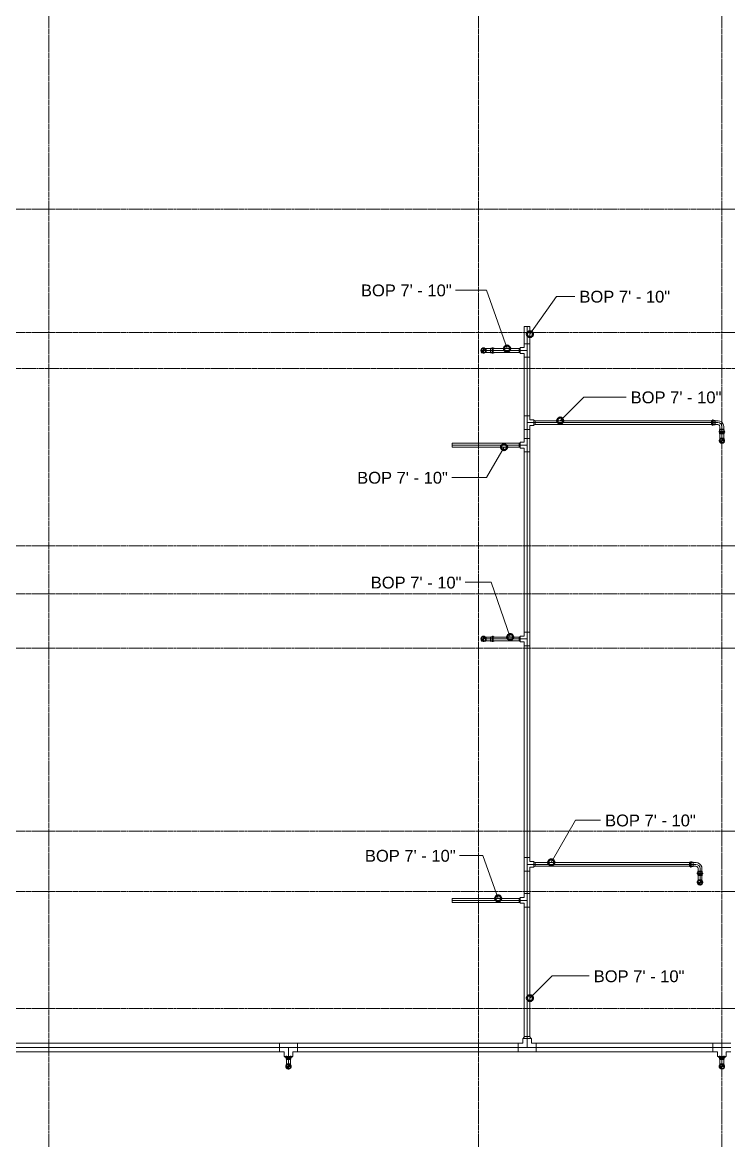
# Model space of a CAD drawing. Header units: inches. Extents: x -3648 to 241, y -496 to 1784.
# Drawn here: x -2364.8 to -2129.8, y 295 to 667.2 of the extents above; entities that cross this region are included whole.
import ezdxf

# ---------------------------------------------------------------- set-up
doc = ezdxf.new("R2010")
doc.units = ezdxf.units.IN
doc.header["$MEASUREMENT"] = 0
doc.linetypes.add('Grid Line', pattern=[0.875, 0.5, -0.125, 0.125, -0.125])
for name, color, linetype, lineweight in [('G-ANNO-DIMS', 251, 'Continuous', 9), ('P-PIPE', 1, 'Continuous', 9), ('P-PIPE-CNTR', 1, 'Continuous', 9), ('S-GRID', 8, 'Continuous', 9)]:
    doc.layers.add(name, color=color, linetype=linetype, lineweight=lineweight)
doc.styles.add('Arial', font='arial.ttf', dxfattribs={"height": 3.934132})

# ---------------------------------------------------------------- blocks, each defined once
blk = doc.blocks.new('Victaulic-VicPress316-Elbow 90-45deg Style P568_P571 - Standard-V1-THIRD LEVEL')
at = {"layer": 'P-PIPE'}
for p, q in [((-3.18, 0.77), (-3.52, 0.77)), ((-3.52, 0.77), (-3.52, -0.77)), ((-3.52, -0.77), (-3.52, 0.77)), ((-2.22, 0.66), (-3.52, 0.66)), ((-3.52, -0.66), (-3.52, 0.66)), ((-3.52, 0.66), (-3.52, -0.66)), ((-3.18, -0.77), (-3.18, 0.77)), ((-3.18, 0.77), (-3.18, -0.77)), ((-2.44, 0.77), (-2.89, 0.77)), ((-2.89, -0.77), (-2.89, 0.77)), ((-2.89, 0.77), (-2.89, -0.77)), ((-1.39, 0.66), (-2.33, 0.66)), ((-2.33, 0), (-2.33, 0.66)), ((-2.33, 0.66), (-2.33, 0)), ((-2.22, -0.66), (-2.22, 0.66)), ((-2.22, 0.66), (-2.22, -0.66)), ((-0.77, 3.52), (-0.77, 3.18)), ((0.77, 3.52), (-0.77, 3.52)), ((-0.77, 3.52), (0.77, 3.52)), ((-0.77, 3.18), (0.77, 3.18)), ((0.77, 3.18), (-0.77, 3.18)), ((-0.77, 2.89), (-0.77, 2.44)), ((-0.77, 2.89), (0.77, 2.89)), ((0.77, 2.89), (-0.77, 2.89)), ((-0.66, 3.52), (-0.66, 2.22)), ((-0.66, 3.52), (0.66, 3.52)), ((0.66, 3.52), (-0.66, 3.52)), ((-0.66, 2.33), (-0.66, 1.39)), ((0, 2.33), (-0.66, 2.33)), ((-0.66, 2.33), (0, 2.33)), ((-0.66, 2.22), (0.66, 2.22)), ((0.66, 2.22), (-0.66, 2.22)), ((0, 2.33), (0.66, 2.33)), ((0.66, 2.33), (0, 2.33)), ((0, 1.39), (0, 2.33)), ((0.66, 2.22), (0.66, 3.52)), ((0.66, 1.39), (0.66, 2.33)), ((0.77, 3.18), (0.77, 3.52)), ((0.77, 2.44), (0.77, 2.89)), ((-3.52, -0.66), (-2.22, -0.66)), ((-3.52, -0.77), (-3.18, -0.77)), ((-2.89, -0.77), (-2.44, -0.77)), ((-2.33, 0), (-2.33, -0.66)), ((-2.33, -0.66), (-2.33, 0)), ((-1.39, 0), (-2.33, 0)), ((-2.33, -0.66), (-1.39, -0.66))]:
    blk.add_line(p, q, dxfattribs=at)
at = {"layer": 'P-PIPE', "flags": 128}
for points in [[(-3.18, 0.77), (-3.11, 0.89), (-2.98, 0.9), (-2.89, 0.79), (-2.89, 0.77)], [(-3.18, 0.77), (-3.18, 0.67), (-3.18, 0.42), (-3.18, 0.07), (-3.18, -0.3), (-3.18, -0.6), (-3.18, -0.75), (-3.18, -0.77)], [(-3.18, -0.77), (-3.18, -0.67), (-3.18, -0.42), (-3.18, -0.07), (-3.18, 0.3), (-3.18, 0.6), (-3.18, 0.75), (-3.18, 0.77)], [(-2.89, -0.77), (-2.89, -0.67), (-2.89, -0.42), (-2.89, -0.07), (-2.89, 0.3), (-2.89, 0.6), (-2.89, 0.75), (-2.89, 0.77)], [(-2.89, 0.77), (-2.89, 0.67), (-2.89, 0.42), (-2.89, 0.07), (-2.89, -0.3), (-2.89, -0.6), (-2.89, -0.75), (-2.89, -0.77)], [(-2.44, 0.77), (-2.24, 0.68), (-2.22, 0.66)], [(-0.66, 1.39), (-0.75, 1.04), (-1, 0.77), (-1.35, 0.66), (-1.39, 0.66)], [(-1.39, -0.66), (-0.78, -0.56), (-0.23, -0.29), (0.22, 0.13), (0.53, 0.67), (0.65, 1.27), (0.66, 1.39)], [(-0.77, 2.89), (-0.89, 2.96), (-0.9, 3.1), (-0.79, 3.18), (-0.77, 3.18)], [(0.77, 3.18), (0.67, 3.18), (0.42, 3.18), (0.07, 3.18), (-0.3, 3.18), (-0.6, 3.18), (-0.75, 3.18), (-0.77, 3.18)], [(-0.77, 3.18), (-0.67, 3.18), (-0.42, 3.18), (-0.07, 3.18), (0.3, 3.18), (0.6, 3.18), (0.75, 3.18), (0.77, 3.18)], [(-0.77, 2.89), (-0.67, 2.89), (-0.42, 2.89), (-0.07, 2.89), (0.3, 2.89), (0.6, 2.89), (0.75, 2.89), (0.77, 2.89)], [(0.77, 2.89), (0.67, 2.89), (0.42, 2.89), (0.07, 2.89), (-0.3, 2.89), (-0.6, 2.89), (-0.75, 2.89), (-0.77, 2.89)], [(-0.66, 2.22), (-0.77, 2.41), (-0.77, 2.44)], [(0.77, 2.44), (0.68, 2.24), (0.66, 2.22)], [(0.77, 3.18), (0.89, 3.11), (0.9, 2.98), (0.79, 2.89), (0.77, 2.89)], [(-2.89, -0.77), (-2.96, -0.89), (-3.1, -0.9), (-3.18, -0.79), (-3.18, -0.77)], [(-2.22, -0.66), (-2.41, -0.77), (-2.44, -0.77)]]:
    blk.add_lwpolyline(points, dxfattribs=at)
at = {"layer": 'P-PIPE'}
blk.add_arc((-1.39, 1.39), 1.39, 270, 0, dxfattribs=at)
blk = doc.blocks.new('Victaulic-VicPress316-Elbow 90-45deg Style P568_P571 - Standard-523083-THIRD LEVEL')
at = {"layer": 'P-PIPE'}
for p, q in [((-3178.39, 1232.42), (-3178.39, 1231.96)), ((-3178.28, 1233.46), (-3178.28, 1232.52)), ((-3178.28, 1232.63), (-3178.28, 1231.33)), ((-3178.28, 1232.52), (-3177.63, 1232.52)), ((-3177.63, 1232.52), (-3178.28, 1232.52)), ((-3177.63, 1234.85), (-3177.63, 1234.85)), ((-3177.63, 1233.46), (-3177.63, 1234.85)), ((-3177.63, 1233.46), (-3177.63, 1232.52)), ((-3177.63, 1232.63), (-3177.63, 1232.63)), ((-3177.63, 1232.63), (-3177.63, 1232.63)), ((-3177.63, 1232.52), (-3176.97, 1232.52)), ((-3176.97, 1232.52), (-3177.63, 1232.52)), ((-3177.63, 1231.96), (-3177.63, 1231.96)), ((-3177.63, 1231.96), (-3177.63, 1231.96)), ((-3176.97, 1232.52), (-3176.97, 1233.46)), ((-3176.97, 1231.33), (-3176.97, 1232.63)), ((-3176.86, 1231.96), (-3176.86, 1232.42)), ((-3178.39, 1231.67), (-3178.39, 1231.33)), ((-3177.63, 1231.67), (-3177.63, 1231.67)), ((-3177.63, 1231.67), (-3177.63, 1231.67)), ((-3177.63, 1231.33), (-3177.63, 1231.33)), ((-3177.63, 1231.33), (-3177.63, 1231.33)), ((-3177.63, 1231.33), (-3177.63, 1231.33)), ((-3177.63, 1231.33), (-3177.63, 1231.33)), ((-3176.86, 1231.33), (-3176.86, 1231.67))]:
    blk.add_line(p, q, dxfattribs=at)
at = {"layer": 'P-PIPE', "flags": 128}
for points in [[(-3177.63, 1235.77), (-3178.02, 1235.67), (-3178.34, 1235.42), (-3178.52, 1235.05), (-3178.51, 1234.64), (-3178.32, 1234.27), (-3178, 1234.02), (-3177.63, 1233.94)], [(-3177.63, 1235.62), (-3177.99, 1235.53), (-3178.27, 1235.28), (-3178.39, 1234.92), (-3178.33, 1234.55), (-3178.1, 1234.25), (-3177.76, 1234.1), (-3177.63, 1234.09)], [(-3177.63, 1233.94), (-3177.23, 1234.04), (-3176.91, 1234.29), (-3176.73, 1234.66), (-3176.74, 1235.07), (-3176.93, 1235.44), (-3177.25, 1235.69), (-3177.63, 1235.77)], [(-3177.63, 1234.09), (-3177.26, 1234.18), (-3176.98, 1234.43), (-3176.86, 1234.79), (-3176.92, 1235.16), (-3177.15, 1235.46), (-3177.49, 1235.61), (-3177.63, 1235.62)], [(-3178.39, 1231.67), (-3178.51, 1231.74), (-3178.52, 1231.88), (-3178.41, 1231.96), (-3178.39, 1231.96)], [(-3178.39, 1232.42), (-3178.3, 1232.62), (-3178.28, 1232.63)], [(-3178.39, 1231.96), (-3178.3, 1231.96), (-3178.05, 1231.96), (-3177.69, 1231.96), (-3177.63, 1231.96)], [(-3177.63, 1231.96), (-3177.99, 1231.96), (-3178.27, 1231.96), (-3178.39, 1231.96), (-3178.39, 1231.96)], [(-3178.28, 1234.85), (-3178.28, 1234.76), (-3178.28, 1234.5), (-3178.28, 1234.09), (-3178.28, 1233.61), (-3178.28, 1233.46)], [(-3176.86, 1231.96), (-3176.95, 1231.96), (-3177.2, 1231.96), (-3177.56, 1231.96), (-3177.63, 1231.96)], [(-3177.63, 1231.96), (-3177.26, 1231.96), (-3176.98, 1231.96), (-3176.86, 1231.96), (-3176.86, 1231.96)], [(-3176.97, 1233.46), (-3176.97, 1233.96), (-3176.97, 1234.39), (-3176.97, 1234.7), (-3176.97, 1234.85), (-3176.97, 1234.85)], [(-3176.97, 1232.63), (-3176.86, 1232.44), (-3176.86, 1232.42)], [(-3176.86, 1231.96), (-3176.74, 1231.9), (-3176.73, 1231.76), (-3176.84, 1231.67), (-3176.86, 1231.67)], [(-3178.39, 1231.67), (-3178.3, 1231.67), (-3178.05, 1231.67), (-3177.69, 1231.67), (-3177.63, 1231.67)], [(-3177.63, 1231.67), (-3177.99, 1231.67), (-3178.27, 1231.67), (-3178.39, 1231.67), (-3178.39, 1231.67)], [(-3176.86, 1231.67), (-3176.95, 1231.67), (-3177.2, 1231.67), (-3177.56, 1231.67), (-3177.63, 1231.67)], [(-3177.63, 1231.67), (-3177.26, 1231.67), (-3176.98, 1231.67), (-3176.86, 1231.67), (-3176.86, 1231.67)]]:
    blk.add_lwpolyline(points, dxfattribs=at)
at = {"layer": 'P-PIPE'}
for radius, start, end in [(0.766, 90, 270), (0.766, 90, 270), (0.766, 90, 270), (0.767, 270, 90), (0.767, 270, 90), (0.767, 270, 90), (0.658, 90, 270), (0.657, 90, 270), (0.658, 90, 180), (0.658, 180, 270), (0.658, 270, 90), (0.658, 270, 90), (0.658, 0, 90), (0.658, 270, 0)]:
    blk.add_arc((-3177.63, 1234.85), radius, start, end, dxfattribs=at)
blk = doc.blocks.new('Victaulic-VicPress316-Elbow 90-45deg Style P568_P571 - Standard-V2-THIRD LEVEL')
at = {"layer": 'P-PIPE'}
for p, q in [((-3203.81, 730.05), (-3203.81, 729.6)), ((-3203.7, 731.1), (-3203.7, 730.16)), ((-3203.7, 730.27), (-3203.7, 728.97)), ((-3203.05, 730.16), (-3203.7, 730.16)), ((-3203.7, 730.16), (-3203.05, 730.16)), ((-3203.05, 732.49), (-3203.05, 732.49)), ((-3203.05, 732.49), (-3203.05, 731.1)), ((-3203.05, 731.1), (-3203.05, 730.16)), ((-3203.05, 730.27), (-3203.05, 730.27)), ((-3203.05, 730.27), (-3203.05, 730.27)), ((-3202.39, 730.16), (-3203.05, 730.16)), ((-3203.05, 730.16), (-3202.39, 730.16)), ((-3203.05, 729.6), (-3203.05, 729.6)), ((-3203.05, 729.6), (-3203.05, 729.6)), ((-3202.39, 730.16), (-3202.39, 731.1)), ((-3202.39, 728.97), (-3202.39, 730.27)), ((-3202.28, 729.6), (-3202.28, 730.05)), ((-3203.81, 729.31), (-3203.81, 728.97)), ((-3203.05, 729.31), (-3203.05, 729.31)), ((-3203.05, 729.31), (-3203.05, 729.31)), ((-3203.05, 728.97), (-3203.05, 728.97)), ((-3203.05, 728.97), (-3203.05, 728.97)), ((-3203.05, 728.97), (-3203.05, 728.97)), ((-3203.05, 728.97), (-3203.05, 728.97)), ((-3202.28, 728.97), (-3202.28, 729.31))]:
    blk.add_line(p, q, dxfattribs=at)
at = {"layer": 'P-PIPE', "flags": 128}
for points in [[(-3203.05, 733.4), (-3203.45, 733.31), (-3203.76, 733.05), (-3203.94, 732.68), (-3203.93, 732.27), (-3203.75, 731.91), (-3203.42, 731.66), (-3203.05, 731.58)], [(-3203.05, 733.26), (-3203.41, 733.16), (-3203.69, 732.91), (-3203.81, 732.56), (-3203.75, 732.19), (-3203.52, 731.89), (-3203.18, 731.74), (-3203.05, 731.72)], [(-3203.05, 731.58), (-3202.65, 731.67), (-3202.33, 731.93), (-3202.15, 732.3), (-3202.16, 732.71), (-3202.35, 733.07), (-3202.67, 733.32), (-3203.05, 733.4)], [(-3203.05, 731.72), (-3202.68, 731.82), (-3202.41, 732.07), (-3202.28, 732.42), (-3202.34, 732.79), (-3202.57, 733.09), (-3202.91, 733.24), (-3203.05, 733.26)], [(-3203.81, 729.31), (-3203.93, 729.38), (-3203.94, 729.51), (-3203.83, 729.6), (-3203.81, 729.6)], [(-3203.81, 730.05), (-3203.72, 730.25), (-3203.7, 730.27)], [(-3203.81, 729.6), (-3203.72, 729.6), (-3203.47, 729.6), (-3203.11, 729.6), (-3203.05, 729.6)], [(-3203.05, 729.6), (-3203.41, 729.6), (-3203.69, 729.6), (-3203.81, 729.6), (-3203.81, 729.6)], [(-3203.7, 732.49), (-3203.7, 732.4), (-3203.7, 732.13), (-3203.7, 731.73), (-3203.7, 731.24), (-3203.7, 731.1)], [(-3202.28, 729.6), (-3202.37, 729.6), (-3202.62, 729.6), (-3202.98, 729.6), (-3203.05, 729.6)], [(-3203.05, 729.6), (-3202.68, 729.6), (-3202.41, 729.6), (-3202.28, 729.6), (-3202.28, 729.6)], [(-3202.39, 731.1), (-3202.39, 731.6), (-3202.39, 732.03), (-3202.39, 732.34), (-3202.39, 732.48), (-3202.39, 732.49)], [(-3202.39, 730.27), (-3202.28, 730.08), (-3202.28, 730.05)], [(-3202.28, 729.6), (-3202.16, 729.53), (-3202.15, 729.39), (-3202.26, 729.31), (-3202.28, 729.31)], [(-3203.81, 729.31), (-3203.72, 729.31), (-3203.47, 729.31), (-3203.11, 729.31), (-3203.05, 729.31)], [(-3203.05, 729.31), (-3203.41, 729.31), (-3203.69, 729.31), (-3203.81, 729.31), (-3203.81, 729.31)], [(-3202.28, 729.31), (-3202.37, 729.31), (-3202.62, 729.31), (-3202.98, 729.31), (-3203.05, 729.31)], [(-3203.05, 729.31), (-3202.68, 729.31), (-3202.41, 729.31), (-3202.28, 729.31), (-3202.28, 729.31)]]:
    blk.add_lwpolyline(points, dxfattribs=at)
at = {"layer": 'P-PIPE'}
for radius, start, end in [(0.767, 90, 270), (0.767, 90, 270), (0.767, 90, 270), (0.766, 270, 90), (0.766, 270, 90), (0.766, 270, 90), (0.658, 90, 270), (0.658, 90, 270), (0.658, 90, 180), (0.658, 180, 270), (0.658, 270, 90), (0.657, 270, 90), (0.658, 0, 90), (0.658, 270, 0)]:
    blk.add_arc((-3203.05, 732.49), radius, start, end, dxfattribs=at)

msp = doc.modelspace()

# ---------------------------------------------------------------- linework, layer by layer
at = {"layer": 'G-ANNO-DIMS'}
for p, q in [((-2210.31, 578.12), (-2220.66, 578.12)), ((-2203.5, 558.66), (-2210.31, 578.12)), ((-2195.91, 563.44), (-2187.04, 576.03)), ((-2187.04, 576.03), (-2180.93, 576.03)), ((-2185.83, 534.66), (-2177.99, 542.51)), ((-2177.99, 542.51), (-2163.88, 542.51)), ((-2204.51, 525.85), (-2210.33, 515.76)), ((-2210.33, 515.76), (-2221.92, 515.76)), ((-2208.77, 480.88), (-2217.4, 480.88)), ((-2202.47, 462.66), (-2208.77, 480.88)), ((-2188.8, 387.66), (-2180.7, 401.7)), ((-2180.7, 401.7), (-2172.4, 401.7)), ((-2211.52, 389.94), (-2219.34, 389.94)), ((-2206.47, 375.66), (-2211.52, 389.94)), ((-2195.91, 342.48), (-2188.54, 349.85)), ((-2188.54, 349.85), (-2176.17, 349.85))]:
    msp.add_line(p, q, dxfattribs=at)
at = {"layer": 'G-ANNO-DIMS', "lineweight": 50}
for centre in [(-2195.91, 563.44), (-2203.5, 558.66), (-2185.83, 534.66), (-2204.51, 525.85), (-2202.47, 462.66), (-2188.8, 387.66), (-2206.47, 375.66), (-2195.91, 342.48)]:
    msp.add_circle(centre, 1, dxfattribs=at)
at = {"layer": 'P-PIPE'}
for p, q in [((-2197.81, 566), (-2197.81, 560.25)), ((-2195.91, 566), (-2197.81, 566)), ((-2195.91, 560.25), (-2195.91, 566)), ((-2199.51, 558.66), (-2208.98, 558.66)), ((-2208.98, 557.35), (-2208.98, 558.66)), ((-2199.1, 558.82), (-2199.51, 558.57)), ((-2199.51, 557.35), (-2199.51, 558.66)), ((-2197.81, 558.96), (-2199.1, 558.96)), ((-2199.1, 558.96), (-2199.1, 557.05)), ((-2199.1, 557.05), (-2199.1, 558.96)), ((-2195.91, 560.25), (-2197.81, 560.25)), ((-2197.81, 560.25), (-2197.81, 558.96)), ((-2197.81, 560.25), (-2195.91, 560.25)), ((-2195.91, 560.25), (-2197.81, 560.25)), ((-2195.91, 555.76), (-2195.91, 560.25)), ((-2208.98, 557.35), (-2199.51, 557.35)), ((-2199.51, 557.44), (-2199.1, 557.19)), ((-2199.1, 557.05), (-2197.81, 557.05)), ((-2197.81, 557.05), (-2197.81, 555.76)), ((-2197.81, 555.76), (-2195.91, 555.76)), ((-2195.91, 555.76), (-2197.81, 555.76)), ((-2197.81, 555.76), (-2197.81, 536.25)), ((-2195.91, 555.76), (-2197.81, 555.76)), ((-2195.91, 536.25), (-2195.91, 555.76)), ((-2197.81, 536.25), (-2197.81, 531.76)), ((-2195.91, 536.25), (-2197.81, 536.25)), ((-2197.81, 536.25), (-2195.91, 536.25)), ((-2195.91, 536.25), (-2197.81, 536.25)), ((-2195.91, 534.96), (-2195.91, 536.25)), ((-2194.61, 534.96), (-2195.91, 534.96)), ((-2195.91, 531.76), (-2195.91, 533.05)), ((-2195.91, 533.05), (-2194.61, 533.05)), ((-2194.61, 534.96), (-2194.61, 533.05)), ((-2194.61, 533.05), (-2194.61, 534.96)), ((-2194.21, 534.57), (-2194.61, 534.82)), ((-2194.61, 533.19), (-2194.21, 533.44)), ((-2134.33, 534.66), (-2194.21, 534.66)), ((-2194.21, 533.35), (-2194.21, 534.66)), ((-2194.21, 533.35), (-2134.33, 533.35)), ((-2134.33, 533.35), (-2134.33, 534.66)), ((-2195.91, 531.76), (-2197.81, 531.76)), ((-2197.81, 531.76), (-2195.91, 531.76)), ((-2197.81, 531.76), (-2197.81, 528.75)), ((-2195.91, 531.76), (-2197.81, 531.76)), ((-2197.81, 528.75), (-2197.81, 527.46)), ((-2197.81, 528.75), (-2195.91, 528.75)), ((-2195.91, 528.75), (-2197.81, 528.75)), ((-2195.91, 528.75), (-2197.81, 528.75)), ((-2195.91, 528.75), (-2195.91, 531.76)), ((-2195.91, 524.26), (-2195.91, 528.75)), ((-2132.66, 531.67), (-2132.66, 530.33)), ((-2132.66, 531.67), (-2131.34, 531.67)), ((-2132.66, 530.33), (-2131.34, 530.33)), ((-2131.34, 530.33), (-2131.34, 531.67)), ((-2199.51, 527.16), (-2221.81, 527.16)), ((-2221.81, 525.85), (-2221.81, 527.16)), ((-2221.81, 525.85), (-2199.51, 525.85)), ((-2199.1, 527.32), (-2199.51, 527.07)), ((-2199.51, 525.85), (-2199.51, 527.16)), ((-2199.51, 525.94), (-2199.1, 525.69)), ((-2197.81, 527.46), (-2199.1, 527.46)), ((-2199.1, 527.46), (-2199.1, 525.55)), ((-2199.1, 525.55), (-2199.1, 527.46)), ((-2199.1, 525.55), (-2197.81, 525.55)), ((-2197.81, 525.55), (-2197.81, 524.26)), ((-2197.81, 524.26), (-2195.91, 524.26)), ((-2195.91, 524.26), (-2197.81, 524.26)), ((-2197.81, 524.26), (-2197.81, 464.25)), ((-2195.91, 524.26), (-2197.81, 524.26)), ((-2195.91, 464.25), (-2195.91, 524.26)), ((-2199.51, 462.66), (-2208.98, 462.66)), ((-2208.98, 461.35), (-2208.98, 462.66)), ((-2199.1, 462.82), (-2199.51, 462.57)), ((-2199.51, 461.35), (-2199.51, 462.66)), ((-2197.81, 462.96), (-2199.1, 462.96)), ((-2199.1, 462.96), (-2199.1, 461.05)), ((-2199.1, 461.05), (-2199.1, 462.96)), ((-2197.81, 464.25), (-2197.81, 462.96)), ((-2197.81, 464.25), (-2195.91, 464.25)), ((-2195.91, 464.25), (-2197.81, 464.25)), ((-2195.91, 464.25), (-2197.81, 464.25)), ((-2195.91, 459.76), (-2195.91, 464.25)), ((-2208.98, 461.35), (-2199.51, 461.35)), ((-2199.51, 461.44), (-2199.1, 461.19)), ((-2199.1, 461.05), (-2197.81, 461.05)), ((-2197.81, 461.05), (-2197.81, 459.76)), ((-2197.81, 459.76), (-2195.91, 459.76)), ((-2195.91, 459.76), (-2197.81, 459.76)), ((-2197.81, 459.76), (-2197.81, 389.25)), ((-2195.91, 459.76), (-2197.81, 459.76)), ((-2195.91, 389.25), (-2195.91, 459.76)), ((-2197.81, 389.25), (-2197.81, 384.76)), ((-2195.91, 389.25), (-2197.81, 389.25)), ((-2197.81, 389.25), (-2195.91, 389.25)), ((-2195.91, 389.25), (-2197.81, 389.25)), ((-2195.91, 387.96), (-2195.91, 389.25)), ((-2194.61, 387.96), (-2195.91, 387.96)), ((-2194.61, 387.96), (-2194.61, 386.05)), ((-2194.61, 386.05), (-2194.61, 387.96)), ((-2194.21, 387.57), (-2194.61, 387.82)), ((-2141.64, 387.66), (-2194.21, 387.66)), ((-2194.21, 387.66), (-2194.21, 386.35)), ((-2141.64, 387.66), (-2141.64, 386.35)), ((-2195.91, 384.76), (-2197.81, 384.76)), ((-2197.81, 384.76), (-2195.91, 384.76)), ((-2197.81, 384.76), (-2197.81, 377.25)), ((-2195.91, 384.76), (-2197.81, 384.76)), ((-2195.91, 384.76), (-2195.91, 386.05)), ((-2195.91, 386.05), (-2194.61, 386.05)), ((-2195.91, 377.25), (-2195.91, 384.76)), ((-2194.61, 386.19), (-2194.21, 386.44)), ((-2194.21, 386.35), (-2141.64, 386.35)), ((-2139.96, 384.67), (-2139.96, 383.33)), ((-2138.65, 384.67), (-2139.96, 384.67)), ((-2138.65, 383.33), (-2138.65, 384.67)), ((-2138.65, 383.33), (-2139.96, 383.33)), ((-2197.81, 375.96), (-2199.1, 375.96)), ((-2199.1, 375.96), (-2199.1, 374.05)), ((-2199.1, 374.05), (-2199.1, 375.96)), ((-2197.81, 377.25), (-2197.81, 375.96)), ((-2197.81, 377.25), (-2195.91, 377.25)), ((-2195.91, 377.25), (-2197.81, 377.25)), ((-2195.91, 377.25), (-2197.81, 377.25)), ((-2195.91, 372.76), (-2195.91, 377.25)), ((-2199.51, 375.66), (-2221.81, 375.66)), ((-2221.81, 374.35), (-2221.81, 375.66)), ((-2221.81, 374.35), (-2199.51, 374.35)), ((-2199.1, 375.82), (-2199.51, 375.57)), ((-2199.51, 374.35), (-2199.51, 375.66)), ((-2199.51, 374.44), (-2199.1, 374.19)), ((-2199.1, 374.05), (-2197.81, 374.05)), ((-2197.81, 374.05), (-2197.81, 372.76)), ((-2197.81, 372.76), (-2195.91, 372.76)), ((-2195.91, 372.76), (-2197.81, 372.76)), ((-2197.81, 372.76), (-2197.81, 329.65)), ((-2197.81, 372.76), (-2195.91, 372.76)), ((-2195.91, 329.65), (-2195.91, 372.76)), ((-2198.29, 328.99), (-2198.29, 327.44)), ((-2195.42, 328.99), (-2198.29, 328.99)), ((-2198.29, 328.99), (-2195.42, 328.99)), ((-2197.67, 329.65), (-2198.17, 328.99)), ((-2197.81, 329.65), (-2195.91, 329.65)), ((-2195.54, 328.99), (-2196.04, 329.65)), ((-2195.42, 327.44), (-2195.42, 328.99)), ((-2279.24, 327.44), (-2419.51, 327.44)), ((-2419.51, 324.56), (-2279.24, 324.56)), ((-2273.26, 327.44), (-2279.24, 327.44)), ((-2279.24, 324.56), (-2279.24, 327.44)), ((-2279.24, 327.44), (-2279.24, 324.56)), ((-2279.24, 324.56), (-2279.24, 327.44)), ((-2279.24, 324.56), (-2277.69, 324.56)), ((-2277.69, 324.56), (-2277.69, 323.01)), ((-2274.81, 324.56), (-2273.26, 324.56)), ((-2274.81, 323.01), (-2274.81, 324.56)), ((-2199.85, 327.44), (-2273.26, 327.44)), ((-2273.26, 324.56), (-2273.26, 327.44)), ((-2273.26, 324.56), (-2273.26, 327.44)), ((-2273.26, 327.44), (-2273.26, 324.56)), ((-2273.26, 324.56), (-2199.85, 324.56)), ((-2198.29, 327.44), (-2199.85, 327.44)), ((-2199.85, 327.44), (-2199.85, 324.56)), ((-2199.85, 324.56), (-2199.85, 327.44)), ((-2199.85, 324.56), (-2199.85, 327.44)), ((-2199.85, 324.56), (-2193.86, 324.56)), ((-2193.86, 327.44), (-2195.42, 327.44)), ((-2193.86, 327.44), (-2193.86, 324.56)), ((-2193.86, 324.56), (-2193.86, 327.44)), ((-2134.99, 327.44), (-2193.86, 327.44)), ((-2193.86, 324.56), (-2193.86, 327.44)), ((-2193.86, 324.56), (-2134.99, 324.56)), ((-2129.01, 327.44), (-2134.99, 327.44)), ((-2134.99, 324.56), (-2134.99, 327.44)), ((-2134.99, 327.44), (-2134.99, 324.56)), ((-2134.99, 324.56), (-2134.99, 327.44)), ((-2134.99, 324.56), (-2133.44, 324.56)), ((-2133.44, 324.56), (-2133.44, 323.01)), ((-2130.56, 324.56), (-2129.01, 324.56)), ((-2130.56, 323.01), (-2130.56, 324.56)), ((-2274.81, 323.01), (-2277.69, 323.01)), ((-2277.69, 323.01), (-2274.81, 323.01)), ((-2277.56, 323.01), (-2276.81, 322.35)), ((-2276.91, 322.35), (-2276.91, 322.07)), ((-2275.59, 322.35), (-2276.91, 322.35)), ((-2275.59, 322.07), (-2276.91, 322.07)), ((-2275.69, 322.35), (-2274.94, 323.01)), ((-2275.59, 322.07), (-2275.59, 322.35)), ((-2130.56, 323.01), (-2133.44, 323.01)), ((-2133.44, 323.01), (-2130.56, 323.01)), ((-2133.31, 323.01), (-2132.56, 322.35)), ((-2132.66, 322.35), (-2132.66, 322.07)), ((-2131.34, 322.35), (-2132.66, 322.35)), ((-2131.34, 322.07), (-2132.66, 322.07)), ((-2131.44, 322.35), (-2130.69, 323.01)), ((-2131.34, 322.07), (-2131.34, 322.35))]:
    msp.add_line(p, q, dxfattribs=at)
for centre, radius, start, end in [((-2211.31, 558), 0.657, 0, 180), ((-2211.31, 558.33), 0.329, 270, 90), ((-2211.31, 558), 0.657, 180, 0), ((-2211.31, 557.68), 0.329, 90, 270), ((-2132, 528), 0.657, 0, 180), ((-2132, 528.33), 0.329, 270, 90), ((-2132, 528), 0.658, 180, 0), ((-2132, 527.68), 0.329, 90, 270), ((-2211.31, 462), 0.657, 0, 180), ((-2211.31, 462), 0.657, 180, 0), ((-2211.31, 461.68), 0.329, 90, 270), ((-2211.31, 462.33), 0.329, 270, 90), ((-2139.31, 381), 0.657, 0, 180), ((-2139.31, 381), 0.657, 180, 0), ((-2139.31, 380.68), 0.329, 90, 270), ((-2139.31, 381.33), 0.329, 270, 90), ((-2276.25, 319.74), 0.658, 0, 180), ((-2276.25, 320.07), 0.329, 270, 90), ((-2132, 319.74), 0.657, 0, 180), ((-2132, 320.07), 0.329, 270, 90), ((-2276.25, 319.74), 0.657, 180, 0), ((-2276.25, 319.41), 0.329, 90, 270), ((-2132, 319.74), 0.658, 180, 0), ((-2132, 319.41), 0.329, 90, 270)]:
    msp.add_arc(centre, radius, start, end, dxfattribs=at)
at = {"layer": 'P-PIPE-CNTR'}
for p, q in [((-2196.86, 560.25), (-2196.86, 566)), ((-2196.86, 560.25), (-2196.86, 566)), ((-2211.31, 557), (-2211.31, 559)), ((-2196.86, 560.25), (-2196.86, 555.76)), ((-2212.31, 558), (-2210.31, 558)), ((-2211.31, 558), (-2209.91, 558)), ((-2209.91, 558), (-2208.98, 558)), ((-2209.91, 558), (-2207.79, 558)), ((-2208.98, 558), (-2199.51, 558)), ((-2208.98, 558), (-2199.51, 558)), ((-2199.1, 558), (-2199.51, 558)), ((-2199.1, 558), (-2196.86, 558)), ((-2196.86, 536.25), (-2196.86, 555.76)), ((-2196.86, 536.25), (-2196.86, 555.76)), ((-2196.86, 536.25), (-2196.86, 531.76)), ((-2194.61, 534), (-2196.86, 534)), ((-2194.61, 534), (-2194.21, 534)), ((-2194.21, 534), (-2134.33, 534)), ((-2194.21, 534), (-2134.33, 534)), ((-2133.39, 534), (-2135.52, 534)), ((-2133.39, 534), (-2134.33, 534)), ((-2132, 531.67), (-2132, 532.61)), ((-2196.86, 528.75), (-2196.86, 531.76)), ((-2196.86, 528.75), (-2196.86, 531.76)), ((-2196.86, 528.75), (-2196.86, 524.26)), ((-2132, 531.67), (-2132, 530.33)), ((-2132, 531.67), (-2132, 530.33)), ((-2132, 530.33), (-2132, 529.4)), ((-2132, 529.4), (-2132, 528)), ((-2132, 527), (-2132, 529)), ((-2221.81, 526.5), (-2199.51, 526.5)), ((-2221.81, 526.5), (-2199.51, 526.5)), ((-2199.1, 526.5), (-2199.51, 526.5)), ((-2199.1, 526.5), (-2196.86, 526.5)), ((-2133, 528), (-2131, 528)), ((-2196.86, 464.25), (-2196.86, 524.26)), ((-2196.86, 464.25), (-2196.86, 524.26)), ((-2212.31, 462), (-2210.31, 462)), ((-2211.31, 461), (-2211.31, 463)), ((-2211.31, 462), (-2209.91, 462)), ((-2209.91, 462), (-2208.98, 462)), ((-2209.91, 462), (-2207.79, 462)), ((-2208.98, 462), (-2199.51, 462)), ((-2208.98, 462), (-2199.51, 462)), ((-2199.1, 462), (-2199.51, 462)), ((-2199.1, 462), (-2196.86, 462)), ((-2196.86, 464.25), (-2196.86, 459.76)), ((-2196.86, 389.25), (-2196.86, 459.76)), ((-2196.86, 389.25), (-2196.86, 459.76)), ((-2196.86, 389.25), (-2196.86, 384.76)), ((-2194.61, 387), (-2196.86, 387)), ((-2196.86, 377.25), (-2196.86, 384.76)), ((-2196.86, 377.25), (-2196.86, 384.76)), ((-2194.61, 387), (-2194.21, 387)), ((-2141.64, 387), (-2194.21, 387)), ((-2141.64, 387), (-2194.21, 387)), ((-2140.7, 387), (-2142.83, 387)), ((-2140.7, 387), (-2141.64, 387)), ((-2139.31, 384.67), (-2139.31, 385.61)), ((-2139.31, 383.33), (-2139.31, 384.67)), ((-2139.31, 383.33), (-2139.31, 384.67)), ((-2139.31, 382.4), (-2139.31, 384.52)), ((-2140.31, 381), (-2138.31, 381)), ((-2139.31, 382.4), (-2139.31, 383.33)), ((-2139.31, 381), (-2139.31, 382.4)), ((-2139.31, 380), (-2139.31, 382)), ((-2196.86, 377.25), (-2196.86, 372.76)), ((-2221.81, 375), (-2199.51, 375)), ((-2221.81, 375), (-2199.51, 375)), ((-2199.1, 375), (-2199.51, 375)), ((-2199.1, 375), (-2196.86, 375)), ((-2196.86, 372.76), (-2196.86, 329.65)), ((-2196.86, 372.76), (-2196.86, 329.65)), ((-2196.86, 328.99), (-2196.86, 329.65)), ((-2196.86, 328.99), (-2196.86, 326)), ((-2419.51, 326), (-2279.24, 326)), ((-2419.51, 326), (-2279.24, 326)), ((-2273.26, 326), (-2279.24, 326)), ((-2276.25, 323.01), (-2276.25, 326)), ((-2273.26, 326), (-2199.85, 326)), ((-2273.26, 326), (-2199.85, 326)), ((-2193.86, 326), (-2199.85, 326)), ((-2193.86, 326), (-2134.99, 326)), ((-2193.86, 326), (-2134.99, 326)), ((-2129.01, 326), (-2134.99, 326)), ((-2132, 323.01), (-2132, 326)), ((-2276.25, 321.14), (-2276.25, 323.26)), ((-2276.25, 323.01), (-2276.25, 322.35)), ((-2276.25, 322.07), (-2276.25, 322.35)), ((-2276.25, 322.07), (-2276.25, 322.35)), ((-2276.25, 321.14), (-2276.25, 322.07)), ((-2276.25, 319.74), (-2276.25, 321.14)), ((-2276.25, 318.74), (-2276.25, 320.74)), ((-2132, 321.14), (-2132, 323.26)), ((-2132, 323.01), (-2132, 322.35)), ((-2132, 322.07), (-2132, 322.35)), ((-2132, 322.07), (-2132, 322.35)), ((-2132, 321.14), (-2132, 322.07)), ((-2132, 319.74), (-2132, 321.14)), ((-2132, 318.74), (-2132, 320.74)), ((-2277.25, 319.74), (-2275.25, 319.74)), ((-2133, 319.74), (-2131, 319.74))]:
    msp.add_line(p, q, dxfattribs=at)
for centre in [(-2133.39, 532.61), (-2140.7, 385.61)]:
    msp.add_arc(centre, 1.39, 0, 90, dxfattribs=at)
at = {"layer": 'S-GRID', "linetype": 'Grid Line'}
for p, q in [((-2356, 1771.74), (-2356, -484.26)), ((-2213, 1771.74), (-2213, -484.26)), ((-2132, 1771.74), (-2132, -484.26)), ((-3635.68, 605), (228, 605)), ((-3635.68, 564), (228, 564)), ((228, 552), (-3635.68, 552)), ((-3635.68, 493), (228, 493)), ((-3635.68, 477), (228, 477)), ((-3635.68, 459), (228, 459)), ((-3635.68, 398), (228, 398)), ((-3635.68, 378), (228, 378)), ((-3635.68, 339), (226, 339))]:
    msp.add_line(p, q, dxfattribs=at)

# ---------------------------------------------------------------- block references
at = {"layer": 'P-PIPE'}
for name, p, rotation in [('Victaulic-VicPress316-Elbow 90-45deg Style P568_P571 - Standard-V2-THIRD LEVEL', (-1478.82, 3761.05), 90), ('Victaulic-VicPress316-Elbow 90-45deg Style P568_P571 - Standard-V1-THIRD LEVEL', (-2132, 534), 90), ('Victaulic-VicPress316-Elbow 90-45deg Style P568_P571 - Standard-523083-THIRD LEVEL', (-5309.63, 1762.86), 180), ('Victaulic-VicPress316-Elbow 90-45deg Style P568_P571 - Standard-V2-THIRD LEVEL', (-1478.82, 3665.05), 90), ('Victaulic-VicPress316-Elbow 90-45deg Style P568_P571 - Standard-V1-THIRD LEVEL', (-2139.31, 387), 90), ('Victaulic-VicPress316-Elbow 90-45deg Style P568_P571 - Standard-V2-THIRD LEVEL', (-5342.35, 1113.49), 180), ('Victaulic-VicPress316-Elbow 90-45deg Style P568_P571 - Standard-V2-THIRD LEVEL', (-5479.3, 1052.23), 180), ('Victaulic-VicPress316-Elbow 90-45deg Style P568_P571 - Standard-V2-THIRD LEVEL', (-5335.05, 1052.23), 180)]:
    msp.add_blockref(name, p, dxfattribs=dict(at, rotation=rotation))

# ---------------------------------------------------------------- texts
at = {"layer": 'G-ANNO-DIMS', "char_height": 3.9341, "width": 35.952, "attachment_point": 1, "line_spacing_factor": 0.938532, "style": 'Arial'}
for insert in [(-2252.12, 579.98), (-2179.43, 577.9), (-2162.38, 544.38), (-2253.38, 517.63), (-2248.86, 482.74), (-2170.9, 403.57), (-2250.8, 391.81), (-2174.67, 351.72)]:
    msp.add_mtext('BOP 7\' - 10"', dxfattribs=dict(at, insert=insert))

doc.saveas('drawing.dxf')
